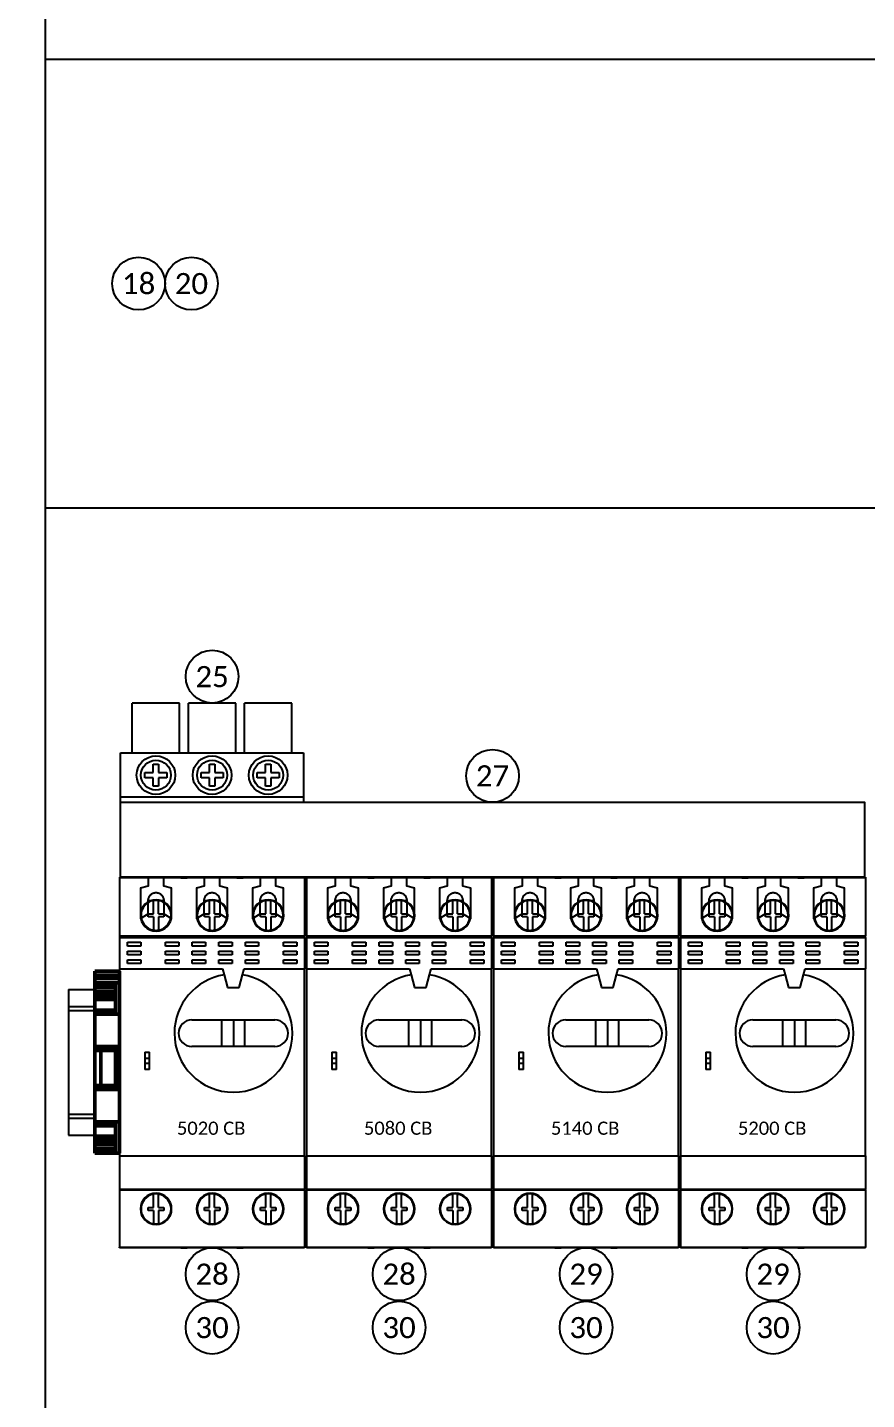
# Model space of a CAD drawing. Header units: inches. Extents: x 0 to 316, y -1 to 150.
# Drawn here: x 260.943 to 262.934, y 32.111 to 35.366 of the extents above; entities that cross this region are included whole.
import ezdxf
from ezdxf.enums import TextEntityAlignment as Align

# ---------------------------------------------------------------- set-up
doc = ezdxf.new("R2010")
doc.units = ezdxf.units.IN
doc.header["$MEASUREMENT"] = 0
doc.linetypes.add('HIDDEN2', pattern=[0.1875, 0.125, -0.0625])
doc.styles.add('Calibri', font='calibri.ttf')

# ---------------------------------------------------------------- blocks, each defined once
blk = doc.blocks.new('GV2L20')
at = {"color": 2}
for p, q in [((-0.876, 3.51), (-0.876, 2.954)), ((-0.876, 3.51), (-0.876, 3.51)), ((-0.876, 3.51), (0.876, 3.51)), ((-0.732, 3.51), (-0.732, 3.51)), ((0.732, 3.51), (0.732, 3.51)), ((0.876, 3.51), (0.876, 3.51)), ((0.876, 3.51), (0.876, 2.954)), ((-0.295, 3.504), (-0.876, 3.504)), ((-0.876, 3.504), (-0.876, 3.504)), ((-0.295, 3.504), (-0.295, 3.504)), ((-0.295, 3.504), (-0.236, 3.504)), ((0.236, 3.504), (-0.236, 3.504)), ((-0.236, 3.504), (-0.236, 3.504)), ((0.077, 3.504), (0.077, 3.504)), ((0.148, 3.504), (0.148, 3.504)), ((0.216, 3.504), (0.216, 3.504)), ((0.236, 3.504), (0.236, 3.504)), ((0.236, 3.504), (0.295, 3.504)), ((0.876, 3.504), (0.295, 3.504)), ((0.295, 3.504), (0.295, 3.504)), ((0.316, 3.504), (0.316, 3.504)), ((0.384, 3.504), (0.384, 3.504)), ((0.455, 3.504), (0.455, 3.504)), ((0.876, 3.504), (0.876, 3.504)), ((-0.876, 3.36), (-0.876, 3.36)), ((-0.555, 3.288), (-0.555, 3.288)), ((-0.555, 3.162), (-0.555, 3.288)), ((-0.508, 3.288), (-0.508, 3.288)), ((-0.508, 3.162), (-0.508, 3.288)), ((-0.024, 3.288), (-0.024, 3.288)), ((-0.024, 3.162), (-0.024, 3.288)), ((0.024, 3.288), (0.024, 3.288)), ((0.024, 3.162), (0.024, 3.288)), ((0.508, 3.288), (0.508, 3.288)), ((0.508, 3.162), (0.508, 3.288)), ((0.555, 3.288), (0.555, 3.288)), ((0.555, 3.162), (0.555, 3.288)), ((0.876, 3.36), (0.876, 3.36)), ((-0.876, 3.23), (-0.876, 3.23)), ((-0.679, 3.148), (-0.679, 3.148)), ((-0.673, 3.148), (-0.673, 3.148)), ((-0.605, 3.133), (-0.605, 3.162)), ((-0.605, 3.162), (-0.555, 3.162)), ((-0.605, 3.162), (-0.605, 3.162)), ((-0.555, 3.133), (-0.605, 3.133)), ((-0.605, 3.133), (-0.605, 3.133)), ((-0.555, 3.162), (-0.555, 3.162)), ((-0.555, 3.133), (-0.555, 3.008)), ((-0.555, 3.133), (-0.555, 3.133)), ((-0.508, 3.162), (-0.508, 3.162)), ((-0.508, 3.162), (-0.458, 3.162)), ((-0.508, 3.133), (-0.508, 3.008)), ((-0.458, 3.133), (-0.508, 3.133)), ((-0.508, 3.133), (-0.508, 3.133)), ((-0.458, 3.162), (-0.458, 3.133)), ((-0.458, 3.162), (-0.458, 3.162)), ((-0.458, 3.133), (-0.458, 3.133)), ((-0.39, 3.148), (-0.39, 3.148)), ((-0.384, 3.148), (-0.384, 3.148)), ((-0.148, 3.148), (-0.148, 3.148)), ((-0.142, 3.148), (-0.142, 3.148)), ((-0.073, 3.133), (-0.073, 3.162)), ((-0.073, 3.162), (-0.024, 3.162)), ((-0.073, 3.162), (-0.073, 3.162)), ((-0.024, 3.133), (-0.073, 3.133)), ((-0.073, 3.133), (-0.073, 3.133)), ((-0.024, 3.162), (-0.024, 3.162)), ((-0.024, 3.133), (-0.024, 3.008)), ((-0.024, 3.133), (-0.024, 3.133)), ((0.024, 3.162), (0.024, 3.162)), ((0.024, 3.162), (0.073, 3.162)), ((0.024, 3.133), (0.024, 3.008)), ((0.073, 3.133), (0.024, 3.133)), ((0.024, 3.133), (0.024, 3.133)), ((0.073, 3.162), (0.073, 3.133)), ((0.073, 3.162), (0.073, 3.162)), ((0.073, 3.133), (0.073, 3.133)), ((0.142, 3.148), (0.142, 3.148)), ((0.148, 3.148), (0.148, 3.148)), ((0.384, 3.148), (0.384, 3.148)), ((0.39, 3.148), (0.39, 3.148)), ((0.458, 3.133), (0.458, 3.162)), ((0.458, 3.162), (0.508, 3.162)), ((0.458, 3.162), (0.458, 3.162)), ((0.508, 3.133), (0.458, 3.133)), ((0.458, 3.133), (0.458, 3.133)), ((0.508, 3.162), (0.508, 3.162)), ((0.508, 3.133), (0.508, 3.008)), ((0.508, 3.133), (0.508, 3.133)), ((0.555, 3.162), (0.555, 3.162)), ((0.555, 3.162), (0.605, 3.162)), ((0.555, 3.133), (0.555, 3.008)), ((0.605, 3.133), (0.555, 3.133)), ((0.555, 3.133), (0.555, 3.133)), ((0.605, 3.162), (0.605, 3.133)), ((0.605, 3.162), (0.605, 3.162)), ((0.605, 3.133), (0.605, 3.133)), ((0.673, 3.148), (0.673, 3.148)), ((0.679, 3.148), (0.679, 3.148)), ((0.876, 3.23), (0.876, 3.23)), ((-0.555, 3.008), (-0.555, 3.008)), ((-0.508, 3.008), (-0.508, 3.008)), ((-0.024, 3.008), (-0.024, 3.008)), ((0.024, 3.008), (0.024, 3.008)), ((0.508, 3.008), (0.508, 3.008)), ((0.555, 3.008), (0.555, 3.008)), ((-0.876, 2.954), (-0.876, 2.94)), ((-0.876, 2.954), (0.876, 2.954)), ((-0.876, 2.94), (-0.876, 2.641)), ((-0.876, 2.94), (0.876, 2.94)), ((-0.801, 2.858), (-0.801, 2.894)), ((-0.801, 2.894), (-0.675, 2.894)), ((-0.675, 2.894), (-0.675, 2.858)), ((-0.441, 2.858), (-0.441, 2.894)), ((-0.441, 2.894), (-0.315, 2.894)), ((-0.315, 2.894), (-0.315, 2.858)), ((-0.189, 2.858), (-0.189, 2.894)), ((-0.189, 2.894), (-0.063, 2.894)), ((-0.063, 2.894), (-0.063, 2.858)), ((0.063, 2.858), (0.063, 2.894)), ((0.063, 2.894), (0.189, 2.894)), ((0.189, 2.894), (0.189, 2.858)), ((0.315, 2.858), (0.315, 2.894)), ((0.315, 2.894), (0.441, 2.894)), ((0.441, 2.894), (0.441, 2.858)), ((0.676, 2.858), (0.676, 2.894)), ((0.676, 2.894), (0.802, 2.894)), ((0.802, 2.894), (0.802, 2.858)), ((0.876, 2.94), (0.876, 2.954)), ((0.876, 2.94), (0.876, 2.641)), ((-0.675, 2.858), (-0.801, 2.858)), ((-0.801, 2.858), (-0.801, 2.858)), ((-0.801, 2.774), (-0.801, 2.81)), ((-0.801, 2.81), (-0.675, 2.81)), ((-0.801, 2.81), (-0.801, 2.81)), ((-0.675, 2.774), (-0.801, 2.774)), ((-0.801, 2.774), (-0.801, 2.774)), ((-0.675, 2.858), (-0.675, 2.858)), ((-0.675, 2.81), (-0.675, 2.774)), ((-0.675, 2.81), (-0.675, 2.81)), ((-0.675, 2.774), (-0.675, 2.774)), ((-0.315, 2.858), (-0.441, 2.858)), ((-0.441, 2.858), (-0.441, 2.858)), ((-0.441, 2.774), (-0.441, 2.81)), ((-0.441, 2.81), (-0.315, 2.81)), ((-0.441, 2.81), (-0.441, 2.81)), ((-0.315, 2.774), (-0.441, 2.774)), ((-0.441, 2.774), (-0.441, 2.774)), ((-0.315, 2.858), (-0.315, 2.858)), ((-0.315, 2.81), (-0.315, 2.774)), ((-0.315, 2.81), (-0.315, 2.81)), ((-0.315, 2.774), (-0.315, 2.774)), ((-0.063, 2.858), (-0.189, 2.858)), ((-0.189, 2.858), (-0.189, 2.858)), ((-0.189, 2.774), (-0.189, 2.81)), ((-0.189, 2.81), (-0.063, 2.81)), ((-0.189, 2.81), (-0.189, 2.81)), ((-0.063, 2.774), (-0.189, 2.774)), ((-0.189, 2.774), (-0.189, 2.774)), ((-0.063, 2.858), (-0.063, 2.858)), ((-0.063, 2.81), (-0.063, 2.774)), ((-0.063, 2.81), (-0.063, 2.81)), ((-0.063, 2.774), (-0.063, 2.774)), ((0.189, 2.858), (0.063, 2.858)), ((0.063, 2.858), (0.063, 2.858)), ((0.063, 2.774), (0.063, 2.81)), ((0.063, 2.81), (0.189, 2.81)), ((0.063, 2.81), (0.063, 2.81)), ((0.189, 2.774), (0.063, 2.774)), ((0.063, 2.774), (0.063, 2.774)), ((0.189, 2.858), (0.189, 2.858)), ((0.189, 2.81), (0.189, 2.774)), ((0.189, 2.81), (0.189, 2.81)), ((0.189, 2.774), (0.189, 2.774)), ((0.441, 2.858), (0.315, 2.858)), ((0.315, 2.858), (0.315, 2.858)), ((0.315, 2.774), (0.315, 2.81)), ((0.315, 2.81), (0.441, 2.81)), ((0.315, 2.81), (0.315, 2.81)), ((0.441, 2.774), (0.315, 2.774)), ((0.315, 2.774), (0.315, 2.774)), ((0.441, 2.858), (0.441, 2.858)), ((0.441, 2.81), (0.441, 2.774)), ((0.441, 2.81), (0.441, 2.81)), ((0.441, 2.774), (0.441, 2.774)), ((0.802, 2.858), (0.676, 2.858)), ((0.676, 2.858), (0.676, 2.858)), ((0.676, 2.774), (0.676, 2.81)), ((0.676, 2.81), (0.802, 2.81)), ((0.676, 2.81), (0.676, 2.81)), ((0.802, 2.774), (0.676, 2.774)), ((0.676, 2.774), (0.676, 2.774)), ((0.802, 2.858), (0.802, 2.858)), ((0.802, 2.81), (0.802, 2.774)), ((0.802, 2.81), (0.802, 2.81)), ((0.802, 2.774), (0.802, 2.774)), ((-0.876, 2.641), (-0.864, 2.641)), ((-0.876, 2.641), (-0.876, 0.872)), ((-0.876, 2.641), (-0.876, 2.641)), ((-0.864, 2.641), (-0.864, 2.641)), ((-0.864, 2.641), (-0.368, 2.641)), ((-0.801, 2.691), (-0.801, 2.727)), ((-0.801, 2.727), (-0.675, 2.727)), ((-0.801, 2.727), (-0.801, 2.727)), ((-0.675, 2.691), (-0.801, 2.691)), ((-0.801, 2.691), (-0.801, 2.691)), ((-0.675, 2.727), (-0.675, 2.691)), ((-0.675, 2.727), (-0.675, 2.727)), ((-0.675, 2.691), (-0.675, 2.691)), ((-0.441, 2.691), (-0.441, 2.727)), ((-0.441, 2.727), (-0.315, 2.727)), ((-0.441, 2.727), (-0.441, 2.727)), ((-0.315, 2.691), (-0.441, 2.691)), ((-0.441, 2.691), (-0.441, 2.691)), ((-0.368, 2.641), (0.099, 2.641)), ((-0.368, 2.641), (-0.368, 2.641)), ((-0.315, 2.727), (-0.315, 2.691)), ((-0.315, 2.727), (-0.315, 2.727)), ((-0.315, 2.691), (-0.315, 2.691)), ((-0.189, 2.691), (-0.189, 2.727)), ((-0.189, 2.727), (-0.063, 2.727)), ((-0.189, 2.727), (-0.189, 2.727)), ((-0.063, 2.691), (-0.189, 2.691)), ((-0.189, 2.691), (-0.189, 2.691)), ((-0.063, 2.727), (-0.063, 2.691)), ((-0.063, 2.727), (-0.063, 2.727)), ((-0.063, 2.691), (-0.063, 2.691)), ((0.063, 2.691), (0.063, 2.727)), ((0.063, 2.727), (0.189, 2.727)), ((0.063, 2.727), (0.063, 2.727)), ((0.189, 2.691), (0.063, 2.691)), ((0.063, 2.691), (0.063, 2.691)), ((0.099, 2.641), (0.115, 2.584)), ((0.099, 2.641), (0.099, 2.641)), ((0.189, 2.727), (0.189, 2.691)), ((0.189, 2.727), (0.189, 2.727)), ((0.189, 2.691), (0.189, 2.691)), ((0.289, 2.584), (0.304, 2.641)), ((0.304, 2.641), (0.876, 2.641)), ((0.304, 2.641), (0.304, 2.641)), ((0.315, 2.691), (0.315, 2.727)), ((0.315, 2.727), (0.441, 2.727)), ((0.315, 2.727), (0.315, 2.727)), ((0.441, 2.691), (0.315, 2.691)), ((0.315, 2.691), (0.315, 2.691)), ((0.441, 2.727), (0.441, 2.691)), ((0.441, 2.727), (0.441, 2.727)), ((0.441, 2.691), (0.441, 2.691)), ((0.676, 2.691), (0.676, 2.727)), ((0.676, 2.727), (0.802, 2.727)), ((0.676, 2.727), (0.676, 2.727)), ((0.802, 2.691), (0.676, 2.691)), ((0.676, 2.691), (0.676, 2.691)), ((0.802, 2.727), (0.802, 2.691)), ((0.802, 2.727), (0.802, 2.727)), ((0.802, 2.691), (0.802, 2.691)), ((0.876, 0.872), (0.876, 2.641)), ((0.876, 2.641), (0.876, 2.641)), ((-0.876, 2.528), (-0.876, 2.528)), ((0.115, 2.584), (0.115, 2.584)), ((0.115, 2.584), (0.146, 2.465)), ((0.257, 2.465), (0.289, 2.584)), ((0.289, 2.584), (0.289, 2.584)), ((0.876, 2.528), (0.876, 2.528)), ((-0.876, 2.409), (-0.876, 2.409)), ((-0.876, 2.374), (-0.876, 2.374)), ((0.146, 2.465), (0.146, 2.465)), ((0.146, 2.465), (0.146, 2.465)), ((0.146, 2.465), (0.257, 2.465)), ((0.257, 2.465), (0.257, 2.465)), ((0.257, 2.465), (0.257, 2.465)), ((0.876, 2.409), (0.876, 2.409)), ((0.876, 2.374), (0.876, 2.374)), ((-0.192, 2.158), (-0.192, 2.158)), ((-0.192, 2.158), (0.595, 2.158)), ((0.093, 1.906), (0.093, 2.158)), ((0.202, 2.158), (0.202, 1.906)), ((0.202, 2.158), (0.202, 1.906)), ((0.31, 1.906), (0.31, 2.158)), ((0.595, 2.158), (0.595, 2.158)), ((-0.876, 1.898), (-0.876, 1.898)), ((-0.638, 1.852), (-0.594, 1.852)), ((-0.638, 1.852), (-0.638, 1.77)), ((-0.594, 1.77), (-0.594, 1.852)), ((-0.192, 1.906), (-0.192, 1.906)), ((0.595, 1.906), (-0.192, 1.906)), ((0.595, 1.906), (0.595, 1.906)), ((0.876, 1.898), (0.876, 1.898)), ((-0.594, 1.794), (-0.638, 1.794)), ((-0.638, 1.77), (-0.638, 1.689)), ((-0.638, 1.747), (-0.594, 1.747)), ((-0.594, 1.689), (-0.594, 1.77)), ((-0.594, 1.689), (-0.638, 1.689)), ((0.876, 1.606), (0.876, 1.606)), ((-0.876, 1.102), (-0.876, 1.102)), ((-0.876, 1.063), (-0.876, 1.063)), ((0.876, 1.102), (0.876, 1.102)), ((0.876, 1.063), (0.876, 1.063)), ((-0.876, 0.872), (0.876, 0.872)), ((-0.876, 0.872), (-0.876, 0.555)), ((-0.876, 0.872), (-0.876, 0.872)), ((0.876, 0.872), (0.876, 0.872)), ((0.876, 0.872), (0.876, 0.555)), ((-0.876, 0.555), (-0.876, 0.548)), ((-0.876, 0.555), (0.876, 0.555)), ((-0.876, 0.548), (-0.876, 0.006)), ((-0.876, 0.548), (0.876, 0.548)), ((0.876, 0.548), (0.876, 0.555)), ((0.876, 0.548), (0.876, 0.006)), ((-0.555, 0.508), (-0.555, 0.508)), ((-0.555, 0.383), (-0.555, 0.508)), ((-0.508, 0.508), (-0.508, 0.508)), ((-0.508, 0.383), (-0.508, 0.508)), ((-0.024, 0.508), (-0.024, 0.508)), ((-0.024, 0.383), (-0.024, 0.508)), ((0.024, 0.508), (0.024, 0.508)), ((0.024, 0.383), (0.024, 0.508)), ((0.508, 0.508), (0.508, 0.508)), ((0.508, 0.383), (0.508, 0.508)), ((0.555, 0.508), (0.555, 0.508)), ((0.555, 0.383), (0.555, 0.508)), ((-0.679, 0.368), (-0.679, 0.368)), ((-0.679, 0.368), (-0.679, 0.368)), ((-0.673, 0.368), (-0.673, 0.368)), ((-0.605, 0.354), (-0.605, 0.383)), ((-0.605, 0.383), (-0.555, 0.383)), ((-0.605, 0.383), (-0.605, 0.383)), ((-0.555, 0.354), (-0.605, 0.354)), ((-0.605, 0.354), (-0.605, 0.354)), ((-0.555, 0.383), (-0.555, 0.383)), ((-0.555, 0.354), (-0.555, 0.229)), ((-0.555, 0.354), (-0.555, 0.354)), ((-0.508, 0.383), (-0.508, 0.383)), ((-0.508, 0.383), (-0.458, 0.383)), ((-0.508, 0.354), (-0.508, 0.229)), ((-0.458, 0.354), (-0.508, 0.354)), ((-0.508, 0.354), (-0.508, 0.354)), ((-0.458, 0.383), (-0.458, 0.354)), ((-0.458, 0.383), (-0.458, 0.383)), ((-0.458, 0.354), (-0.458, 0.354)), ((-0.39, 0.368), (-0.39, 0.368)), ((-0.384, 0.368), (-0.384, 0.368)), ((-0.384, 0.368), (-0.384, 0.368)), ((-0.148, 0.368), (-0.148, 0.368)), ((-0.148, 0.368), (-0.148, 0.368)), ((-0.142, 0.368), (-0.142, 0.368)), ((-0.073, 0.354), (-0.073, 0.383)), ((-0.073, 0.383), (-0.024, 0.383)), ((-0.073, 0.383), (-0.073, 0.383)), ((-0.024, 0.354), (-0.073, 0.354)), ((-0.073, 0.354), (-0.073, 0.354)), ((-0.024, 0.383), (-0.024, 0.383)), ((-0.024, 0.354), (-0.024, 0.229)), ((-0.024, 0.354), (-0.024, 0.354)), ((0.024, 0.383), (0.024, 0.383)), ((0.024, 0.383), (0.073, 0.383)), ((0.024, 0.354), (0.024, 0.229)), ((0.073, 0.354), (0.024, 0.354)), ((0.024, 0.354), (0.024, 0.354)), ((0.073, 0.383), (0.073, 0.354)), ((0.073, 0.383), (0.073, 0.383)), ((0.073, 0.354), (0.073, 0.354)), ((0.142, 0.368), (0.142, 0.368)), ((0.148, 0.368), (0.148, 0.368)), ((0.148, 0.368), (0.148, 0.368)), ((0.384, 0.368), (0.384, 0.368)), ((0.384, 0.368), (0.384, 0.368)), ((0.39, 0.368), (0.39, 0.368)), ((0.458, 0.354), (0.458, 0.383)), ((0.458, 0.383), (0.508, 0.383)), ((0.458, 0.383), (0.458, 0.383)), ((0.508, 0.354), (0.458, 0.354)), ((0.458, 0.354), (0.458, 0.354)), ((0.508, 0.383), (0.508, 0.383)), ((0.508, 0.354), (0.508, 0.229)), ((0.508, 0.354), (0.508, 0.354)), ((0.555, 0.383), (0.555, 0.383)), ((0.555, 0.383), (0.605, 0.383)), ((0.555, 0.354), (0.555, 0.229)), ((0.605, 0.354), (0.555, 0.354)), ((0.555, 0.354), (0.555, 0.354)), ((0.605, 0.383), (0.605, 0.354)), ((0.605, 0.383), (0.605, 0.383)), ((0.605, 0.354), (0.605, 0.354)), ((0.673, 0.368), (0.673, 0.368)), ((0.679, 0.368), (0.679, 0.368)), ((0.679, 0.368), (0.679, 0.368)), ((-0.555, 0.229), (-0.555, 0.229)), ((-0.508, 0.229), (-0.508, 0.229)), ((-0.024, 0.229), (-0.024, 0.229)), ((0.024, 0.229), (0.024, 0.229)), ((0.508, 0.229), (0.508, 0.229)), ((0.555, 0.229), (0.555, 0.229)), ((-0.876, 0.006), (-0.876, 0.006)), ((-0.876, 0.006), (0.876, 0.006)), ((-0.876, 0), (-0.876, 0.006)), ((-0.295, 0), (-0.876, 0)), ((-0.876, 0), (-0.876, 0)), ((-0.732, 0.006), (-0.732, 0.006)), ((-0.695, 0.006), (-0.695, 0.006)), ((-0.455, 0), (-0.455, 0)), ((-0.384, 0), (-0.384, 0)), ((-0.368, 0.006), (-0.368, 0.006)), ((-0.316, 0), (-0.316, 0)), ((-0.295, 0.006), (-0.295, 0.006)), ((-0.295, 0), (-0.236, 0)), ((-0.236, 0.006), (-0.236, 0.006)), ((0.236, 0), (-0.236, 0)), ((-0.216, 0), (-0.216, 0)), ((-0.163, 0.006), (-0.163, 0.006)), ((-0.148, 0), (-0.148, 0)), ((-0.077, 0), (-0.077, 0)), ((0.163, 0.006), (0.163, 0.006)), ((0.236, 0), (0.295, 0)), ((0.876, 0), (0.295, 0)), ((0.368, 0.006), (0.368, 0.006)), ((0.695, 0.006), (0.695, 0.006)), ((0.732, 0.006), (0.732, 0.006)), ((0.876, 0.006), (0.876, 0.006)), ((0.876, 0), (0.876, 0.006)), ((0.876, 0), (0.876, 0))]:
    blk.add_line(p, q, dxfattribs=at)
for centre, radius, start, end in [((-0.531, 3.148), 0.148, 0, 180), ((-0.531, 3.148), 0.142, 99.594, 180), ((-0.531, 3.148), 0.142, 80.4059, 99.594), ((-0.531, 3.148), 0.142, 0, 80.4059), ((0, 3.148), 0.148, 0, 180), ((0, 3.148), 0.142, 99.594, 180), ((0, 3.148), 0.142, 80.4059, 99.594), ((0, 3.148), 0.142, 0, 80.4059), ((0.531, 3.148), 0.148, 0, 180), ((0.531, 3.148), 0.142, 99.594, 180), ((0.531, 3.148), 0.142, 80.4059, 99.594), ((0.531, 3.148), 0.142, 0, 80.4059), ((-0.531, 3.148), 0.148, 180, 0), ((-0.531, 3.148), 0.142, 180, 260.406), ((-0.531, 3.148), 0.142, 279.5941, 0), ((0, 3.148), 0.148, 180, 0), ((0, 3.148), 0.142, 180, 260.406), ((0, 3.148), 0.142, 279.5941, 0), ((0.531, 3.148), 0.148, 180, 0), ((0.531, 3.148), 0.142, 180, 260.406), ((0.531, 3.148), 0.142, 279.5941, 0), ((-0.531, 3.148), 0.142, 260.406, 279.5941), ((0, 3.148), 0.142, 260.406, 279.5941), ((0.531, 3.148), 0.142, 260.406, 279.5941), ((0.202, 2.032), 0.559, 98.9578, 180), ((0.202, 2.032), 0.559, 0, 81.0422), ((-0.192, 2.032), 0.126, 90, 180), ((0.595, 2.032), 0.126, 0, 90), ((0.202, 2.032), 0.559, 180, 0), ((-0.192, 2.032), 0.126, 180, 270), ((0.595, 2.032), 0.126, 270, 0), ((-0.531, 0.368), 0.148, 0, 180), ((-0.531, 0.368), 0.142, 99.594, 180), ((-0.531, 0.368), 0.142, 80.4059, 99.594), ((-0.531, 0.368), 0.142, 0, 80.4059), ((0, 0.368), 0.148, 0, 180), ((0, 0.368), 0.142, 99.594, 180), ((0, 0.368), 0.142, 80.4059, 99.594), ((0, 0.368), 0.142, 0, 80.4059), ((0.531, 0.368), 0.148, 0, 180), ((0.531, 0.368), 0.142, 99.594, 180), ((0.531, 0.368), 0.142, 80.4059, 99.594), ((0.531, 0.368), 0.142, 0, 80.4059), ((-0.531, 0.368), 0.148, 180, 0), ((-0.531, 0.368), 0.142, 180, 260.406), ((-0.531, 0.368), 0.142, 279.5941, 0), ((0, 0.368), 0.148, 180, 0), ((0, 0.368), 0.142, 180, 260.406), ((0, 0.368), 0.142, 279.5941, 0), ((0.531, 0.368), 0.148, 180, 0), ((0.531, 0.368), 0.142, 180, 260.406), ((0.531, 0.368), 0.142, 279.5941, 0), ((-0.531, 0.368), 0.142, 260.406, 279.5941), ((0, 0.368), 0.142, 260.406, 279.5941), ((0.531, 0.368), 0.142, 260.406, 279.5941)]:
    blk.add_arc(centre, radius, start, end, dxfattribs=at)
at = {"color": 3, "style": 'Calibri'}
blk.add_attdef('DEVICE', text='', height=0.125, dxfattribs=at).set_placement((-0.009, 1.07), align=Align.CENTER)
blk = doc.blocks.new('A$C29732917')
at = {"lineweight": 50}
for p, q in [((-25.42, 3.57), (-25.42, -2.43)), ((18.38, 3.57), (-25.42, 3.57)), ((-24.44, 3.57), (-24.44, -2.43)), ((-23.82, 3.57), (-23.82, -2.43)), ((-23.62, 3.57), (-23.62, -2.43)), ((-22.62, 3.57), (-22.62, -2.43)), ((-15.07, 3.57), (-15.07, -2.43)), ((10.83, 3.57), (10.83, -2.43)), ((18.38, 3.57), (18.38, -2.43)), ((-22.19, 2.57), (-15.5, 2.57)), ((-22.19, -2.43), (-22.19, 2.57)), ((-21.49, 2.57), (-21.49, -2.43)), ((-21.45, 2.57), (-21.45, -2.43)), ((-20.49, 2.57), (-20.49, -2.43)), ((-20.06, 2.57), (-20.06, -2.43)), ((-19.28, -2.43), (-19.28, 2.57)), ((-18.57, 2.57), (-18.57, -2.43)), ((-16.03, 2.57), (-16.03, -2.43)), ((-15.84, 2.57), (-15.84, -2.43)), ((-15.6, 2.57), (-15.6, -2.43)), ((-15.5, -2.43), (-15.5, 2.57)), ((-7.32, 3.07), (3.08, 3.07)), ((-7.32, -2.43), (-7.32, 3.07)), ((-6.92, -2.43), (-6.92, 3.07)), ((-6.56, 3.07), (-6.56, -2.43)), ((-6.32, 3.07), (-6.32, -2.43)), ((-6.12, 2.57), (1.88, 2.57)), ((2.08, 3.07), (2.08, -2.43)), ((2.32, 3.07), (2.32, -2.43)), ((2.68, 3.07), (2.68, -2.43)), ((3.08, -2.43), (3.08, 3.07)), ((11.26, 2.57), (17.95, 2.57)), ((11.26, -2.43), (11.26, 2.57)), ((11.35, -2.43), (11.35, 2.57)), ((11.6, 2.57), (11.6, -2.43)), ((11.79, -2.43), (11.79, 2.57)), ((14.33, 2.57), (14.33, -2.43)), ((15.04, 2.57), (15.04, -2.43)), ((15.81, 2.57), (15.81, -2.43)), ((16.25, 2.57), (16.25, -2.43)), ((17.2, 2.57), (17.2, -2.43)), ((17.25, 2.57), (17.25, -2.43)), ((17.95, -2.43), (17.95, 2.57)), ((18.38, -2.43), (-25.42, -2.43)), ((1.88, -0.93), (-6.12, -0.93))]:
    blk.add_line(p, q, dxfattribs=at)
at = {"lineweight": 25}
blk.add_line((-15.6, -2.43), (-16.03, -2.43), dxfattribs=at)
at = {"lineweight": 50}
for centre, start, end in [((-6.12, 2.37), 90, 180), ((1.88, 2.37), 0, 90), ((-6.12, -0.73), 180, 270), ((1.88, -0.73), 270, 0)]:
    blk.add_arc(centre, 0.2, start, end, dxfattribs=at)
blk = doc.blocks.new('GV2G445')
at = {"color": 2}
for p, q in [((-2.965, 1.649), (-3.413, 1.649)), ((-3.413, 1.177), (-3.413, 1.649)), ((-2.965, 1.177), (-2.965, 1.649)), ((-2.433, 1.649), (-2.882, 1.649)), ((-2.882, 1.177), (-2.882, 1.649)), ((-2.433, 1.177), (-2.433, 1.649)), ((-1.902, 1.649), (-2.35, 1.649)), ((-2.35, 1.177), (-2.35, 1.649)), ((-1.902, 1.177), (-1.902, 1.649)), ((-3.524, 1.177), (-1.791, 1.177)), ((-3.524, 0.756), (-3.524, 1.177)), ((-1.791, 1.177), (-1.791, 0.756)), ((-3.215, 0.992), (-3.215, 1.071)), ((-3.215, 1.071), (-3.164, 1.071)), ((-3.164, 1.071), (-3.164, 0.992)), ((-2.683, 0.992), (-2.683, 1.071)), ((-2.683, 1.071), (-2.632, 1.071)), ((-2.632, 1.071), (-2.632, 0.992)), ((-2.152, 0.992), (-2.152, 1.071)), ((-2.152, 1.071), (-2.101, 1.071)), ((-2.101, 1.071), (-2.101, 0.992)), ((-3.293, 0.941), (-3.293, 0.992)), ((-3.293, 0.992), (-3.215, 0.992)), ((-3.215, 0.941), (-3.293, 0.941)), ((-3.215, 0.862), (-3.215, 0.941)), ((-3.164, 0.992), (-3.085, 0.992)), ((-3.085, 0.941), (-3.164, 0.941)), ((-3.164, 0.941), (-3.164, 0.862)), ((-3.085, 0.992), (-3.085, 0.941)), ((-2.762, 0.941), (-2.762, 0.992)), ((-2.762, 0.992), (-2.683, 0.992)), ((-2.683, 0.941), (-2.762, 0.941)), ((-2.683, 0.862), (-2.683, 0.941)), ((-2.632, 0.992), (-2.553, 0.992)), ((-2.553, 0.941), (-2.632, 0.941)), ((-2.632, 0.941), (-2.632, 0.862)), ((-2.553, 0.992), (-2.553, 0.941)), ((-2.231, 0.941), (-2.231, 0.992)), ((-2.231, 0.992), (-2.152, 0.992)), ((-2.152, 0.941), (-2.231, 0.941)), ((-2.152, 0.862), (-2.152, 0.941)), ((-2.101, 0.992), (-2.022, 0.992)), ((-2.022, 0.941), (-2.101, 0.941)), ((-2.101, 0.941), (-2.101, 0.862)), ((-2.022, 0.992), (-2.022, 0.941)), ((-3.164, 0.862), (-3.215, 0.862)), ((-2.632, 0.862), (-2.683, 0.862)), ((-2.101, 0.862), (-2.152, 0.862)), ((-3.524, 0.709), (-3.524, 0.756)), ((-1.791, 0.756), (-3.524, 0.756)), ((-1.791, 0.756), (-1.791, 0.709)), ((-1.791, 0), (-1.791, 0))]:
    blk.add_line(p, q, dxfattribs=at)
for points in [[(-3.524, 0.709), (3.524, 0.709), (3.524, 0), (-3.524, 0), (-3.524, 0.709)], [(-3.262, -0.004), (-3.262, -0.084), (-3.336, -0.104), (-3.336, -0.393), (-3.262, -0.348), (-3.262, -0.227), (-3.262, -0.218), (-3.261, -0.21), (-3.259, -0.203), (-3.256, -0.195), (-3.253, -0.188), (-3.25, -0.181), (-3.245, -0.175), (-3.241, -0.169), (-3.235, -0.164), (-3.23, -0.159), (-3.224, -0.155), (-3.217, -0.152), (-3.21, -0.149), (-3.203, -0.147), (-3.196, -0.146), (-3.189, -0.146), (-3.181, -0.146), (-3.174, -0.147), (-3.167, -0.149), (-3.16, -0.152), (-3.153, -0.155), (-3.147, -0.159), (-3.142, -0.164), (-3.136, -0.169), (-3.132, -0.175), (-3.127, -0.181), (-3.124, -0.188), (-3.121, -0.195), (-3.118, -0.203), (-3.116, -0.21), (-3.115, -0.218), (-3.115, -0.227), (-3.115, -0.348), (-3.041, -0.393), (-3.041, -0.104), (-3.115, -0.084), (-3.115, -0.004)], [(-2.732, -0.004), (-2.732, -0.084), (-2.806, -0.104), (-2.806, -0.393), (-2.732, -0.348), (-2.732, -0.227), (-2.731, -0.218), (-2.73, -0.21), (-2.728, -0.203), (-2.726, -0.195), (-2.723, -0.188), (-2.719, -0.181), (-2.715, -0.175), (-2.71, -0.169), (-2.705, -0.164), (-2.699, -0.159), (-2.693, -0.155), (-2.687, -0.152), (-2.68, -0.149), (-2.673, -0.147), (-2.666, -0.146), (-2.658, -0.146), (-2.65, -0.146), (-2.643, -0.147), (-2.636, -0.149), (-2.629, -0.152), (-2.623, -0.155), (-2.617, -0.159), (-2.611, -0.164), (-2.606, -0.169), (-2.601, -0.175), (-2.597, -0.181), (-2.593, -0.188), (-2.59, -0.195), (-2.588, -0.203), (-2.586, -0.21), (-2.585, -0.218), (-2.584, -0.227), (-2.584, -0.348), (-2.51, -0.393), (-2.51, -0.104), (-2.584, -0.084), (-2.584, -0.004)], [(-2.2, -0.004), (-2.2, -0.084), (-2.274, -0.104), (-2.274, -0.393), (-2.2, -0.348), (-2.2, -0.227), (-2.2, -0.218), (-2.199, -0.21), (-2.197, -0.203), (-2.194, -0.195), (-2.191, -0.188), (-2.188, -0.181), (-2.183, -0.175), (-2.179, -0.169), (-2.173, -0.164), (-2.168, -0.159), (-2.162, -0.155), (-2.155, -0.152), (-2.148, -0.149), (-2.141, -0.147), (-2.134, -0.146), (-2.127, -0.146), (-2.119, -0.146), (-2.112, -0.147), (-2.105, -0.149), (-2.098, -0.152), (-2.091, -0.155), (-2.085, -0.159), (-2.08, -0.164), (-2.074, -0.169), (-2.07, -0.175), (-2.065, -0.181), (-2.062, -0.188), (-2.059, -0.195), (-2.056, -0.203), (-2.054, -0.21), (-2.053, -0.218), (-2.053, -0.227), (-2.053, -0.348), (-1.979, -0.393), (-1.979, -0.104), (-2.053, -0.084), (-2.053, -0.004)], [(-1.491, -0.004), (-1.491, -0.084), (-1.565, -0.104), (-1.565, -0.393), (-1.491, -0.348), (-1.491, -0.227), (-1.49, -0.218), (-1.489, -0.21), (-1.487, -0.203), (-1.485, -0.195), (-1.482, -0.188), (-1.478, -0.181), (-1.474, -0.175), (-1.469, -0.169), (-1.464, -0.164), (-1.458, -0.159), (-1.452, -0.155), (-1.446, -0.152), (-1.439, -0.149), (-1.432, -0.147), (-1.424, -0.146), (-1.417, -0.146), (-1.409, -0.146), (-1.402, -0.147), (-1.395, -0.149), (-1.388, -0.152), (-1.382, -0.155), (-1.376, -0.159), (-1.37, -0.164), (-1.365, -0.169), (-1.36, -0.175), (-1.356, -0.181), (-1.352, -0.188), (-1.349, -0.195), (-1.346, -0.203), (-1.345, -0.21), (-1.344, -0.218), (-1.343, -0.227), (-1.343, -0.348), (-1.269, -0.393), (-1.269, -0.104), (-1.343, -0.084), (-1.343, -0.004)], [(-0.96, -0.004), (-0.96, -0.084), (-1.034, -0.104), (-1.034, -0.393), (-0.96, -0.348), (-0.96, -0.227), (-0.96, -0.218), (-0.959, -0.21), (-0.957, -0.203), (-0.954, -0.195), (-0.951, -0.188), (-0.947, -0.181), (-0.943, -0.175), (-0.938, -0.169), (-0.933, -0.164), (-0.928, -0.159), (-0.921, -0.155), (-0.915, -0.152), (-0.908, -0.149), (-0.901, -0.147), (-0.894, -0.146), (-0.886, -0.146), (-0.879, -0.146), (-0.871, -0.147), (-0.864, -0.149), (-0.858, -0.152), (-0.851, -0.155), (-0.845, -0.159), (-0.839, -0.164), (-0.834, -0.169), (-0.829, -0.175), (-0.825, -0.181), (-0.822, -0.188), (-0.818, -0.195), (-0.816, -0.203), (-0.814, -0.21), (-0.813, -0.218), (-0.813, -0.227), (-0.813, -0.348), (-0.739, -0.393), (-0.739, -0.104), (-0.812, -0.084), (-0.812, -0.004)], [(-0.429, -0.004), (-0.429, -0.084), (-0.503, -0.104), (-0.503, -0.393), (-0.429, -0.348), (-0.429, -0.227), (-0.428, -0.218), (-0.427, -0.21), (-0.425, -0.203), (-0.423, -0.195), (-0.42, -0.188), (-0.416, -0.181), (-0.412, -0.175), (-0.407, -0.169), (-0.402, -0.164), (-0.396, -0.159), (-0.39, -0.155), (-0.384, -0.152), (-0.377, -0.149), (-0.37, -0.147), (-0.362, -0.146), (-0.355, -0.146), (-0.347, -0.146), (-0.34, -0.147), (-0.333, -0.149), (-0.326, -0.152), (-0.32, -0.155), (-0.314, -0.159), (-0.308, -0.164), (-0.303, -0.169), (-0.298, -0.175), (-0.294, -0.181), (-0.29, -0.188), (-0.287, -0.195), (-0.284, -0.203), (-0.283, -0.21), (-0.282, -0.218), (-0.281, -0.227), (-0.281, -0.348), (-0.207, -0.393), (-0.207, -0.104), (-0.281, -0.084), (-0.281, -0.004)], [(0.281, -0.004), (0.281, -0.084), (0.207, -0.104), (0.207, -0.393), (0.281, -0.348), (0.281, -0.227), (0.281, -0.218), (0.283, -0.21), (0.284, -0.203), (0.287, -0.195), (0.29, -0.188), (0.294, -0.181), (0.298, -0.175), (0.303, -0.169), (0.308, -0.164), (0.314, -0.159), (0.32, -0.155), (0.326, -0.152), (0.333, -0.149), (0.34, -0.147), (0.347, -0.146), (0.355, -0.146), (0.362, -0.146), (0.37, -0.147), (0.377, -0.149), (0.383, -0.152), (0.39, -0.155), (0.396, -0.159), (0.402, -0.164), (0.407, -0.169), (0.412, -0.175), (0.416, -0.181), (0.42, -0.188), (0.423, -0.195), (0.425, -0.203), (0.427, -0.21), (0.428, -0.218), (0.429, -0.227), (0.429, -0.348), (0.502, -0.393), (0.502, -0.104), (0.429, -0.084), (0.429, -0.004)], [(0.811, -0.004), (0.811, -0.084), (0.738, -0.104), (0.738, -0.393), (0.811, -0.348), (0.812, -0.227), (0.812, -0.218), (0.813, -0.21), (0.815, -0.203), (0.817, -0.195), (0.82, -0.188), (0.824, -0.181), (0.828, -0.175), (0.833, -0.169), (0.838, -0.164), (0.844, -0.159), (0.85, -0.155), (0.857, -0.152), (0.863, -0.149), (0.87, -0.147), (0.878, -0.146), (0.885, -0.146), (0.893, -0.146), (0.9, -0.147), (0.907, -0.149), (0.914, -0.152), (0.92, -0.155), (0.927, -0.159), (0.932, -0.164), (0.937, -0.169), (0.942, -0.175), (0.946, -0.181), (0.95, -0.188), (0.953, -0.195), (0.956, -0.203), (0.958, -0.21), (0.959, -0.218), (0.959, -0.227), (0.959, -0.348), (1.033, -0.393), (1.033, -0.104), (0.959, -0.084), (0.959, -0.004)], [(1.343, -0.004), (1.343, -0.084), (1.269, -0.104), (1.269, -0.393), (1.343, -0.348), (1.343, -0.227), (1.343, -0.218), (1.345, -0.21), (1.346, -0.203), (1.349, -0.195), (1.352, -0.188), (1.356, -0.181), (1.36, -0.175), (1.365, -0.169), (1.37, -0.164), (1.376, -0.159), (1.382, -0.155), (1.388, -0.152), (1.395, -0.149), (1.402, -0.147), (1.409, -0.146), (1.417, -0.146), (1.424, -0.146), (1.432, -0.147), (1.439, -0.149), (1.445, -0.152), (1.452, -0.155), (1.458, -0.159), (1.464, -0.164), (1.469, -0.169), (1.474, -0.175), (1.478, -0.181), (1.482, -0.188), (1.485, -0.195), (1.487, -0.203), (1.489, -0.21), (1.49, -0.218), (1.491, -0.227), (1.491, -0.348), (1.564, -0.393), (1.564, -0.104), (1.491, -0.084), (1.491, -0.004)], [(2.053, -0.004), (2.053, -0.084), (1.979, -0.104), (1.979, -0.393), (2.053, -0.348), (2.053, -0.227), (2.053, -0.218), (2.054, -0.21), (2.056, -0.203), (2.058, -0.195), (2.062, -0.188), (2.065, -0.181), (2.07, -0.175), (2.074, -0.169), (2.08, -0.164), (2.085, -0.159), (2.091, -0.155), (2.098, -0.152), (2.105, -0.149), (2.112, -0.147), (2.119, -0.146), (2.126, -0.146), (2.134, -0.146), (2.141, -0.147), (2.148, -0.149), (2.155, -0.152), (2.162, -0.155), (2.168, -0.159), (2.173, -0.164), (2.179, -0.169), (2.183, -0.175), (2.188, -0.181), (2.191, -0.188), (2.194, -0.195), (2.197, -0.203), (2.199, -0.21), (2.2, -0.218), (2.2, -0.227), (2.2, -0.348), (2.274, -0.393), (2.274, -0.104), (2.2, -0.084), (2.2, -0.004)], [(2.583, -0.004), (2.583, -0.084), (2.509, -0.104), (2.509, -0.393), (2.583, -0.348), (2.583, -0.227), (2.584, -0.218), (2.585, -0.21), (2.587, -0.203), (2.589, -0.195), (2.592, -0.188), (2.596, -0.181), (2.6, -0.175), (2.605, -0.169), (2.61, -0.164), (2.616, -0.159), (2.622, -0.155), (2.628, -0.152), (2.635, -0.149), (2.642, -0.147), (2.649, -0.146), (2.657, -0.146), (2.664, -0.146), (2.672, -0.147), (2.679, -0.149), (2.686, -0.152), (2.692, -0.155), (2.698, -0.159), (2.704, -0.164), (2.709, -0.169), (2.714, -0.175), (2.718, -0.181), (2.722, -0.188), (2.725, -0.195), (2.727, -0.203), (2.729, -0.21), (2.73, -0.218), (2.731, -0.227), (2.731, -0.348), (2.805, -0.393), (2.805, -0.104), (2.731, -0.084), (2.731, -0.004)], [(3.115, -0.004), (3.115, -0.084), (3.041, -0.104), (3.041, -0.393), (3.115, -0.348), (3.115, -0.227), (3.115, -0.218), (3.116, -0.21), (3.118, -0.203), (3.12, -0.195), (3.124, -0.188), (3.127, -0.181), (3.132, -0.175), (3.136, -0.169), (3.142, -0.164), (3.147, -0.159), (3.153, -0.155), (3.16, -0.152), (3.167, -0.149), (3.174, -0.147), (3.181, -0.146), (3.188, -0.146), (3.196, -0.146), (3.203, -0.147), (3.21, -0.149), (3.217, -0.152), (3.224, -0.155), (3.23, -0.159), (3.235, -0.164), (3.241, -0.169), (3.245, -0.175), (3.25, -0.181), (3.253, -0.188), (3.256, -0.195), (3.259, -0.203), (3.261, -0.21), (3.262, -0.218), (3.262, -0.227), (3.262, -0.348), (3.336, -0.393), (3.336, -0.104), (3.262, -0.084), (3.262, -0.004)]]:
    blk.add_lwpolyline(points, dxfattribs=at)
for centre, radius in [((-3.189, 0.966), 0.183), ((-3.189, 0.966), 0.142), ((-2.657, 0.966), 0.183), ((-2.657, 0.966), 0.142), ((-2.126, 0.966), 0.183), ((-2.126, 0.966), 0.142)]:
    blk.add_circle(centre, radius, dxfattribs=at)
blk = doc.blocks.new('Reference Number')
at = {"color": 6, "linetype": 'Continuous'}
blk.add_circle((0, 0), 0.125, dxfattribs=at)
at = {"color": 6, "linetype": 'Continuous', "style": 'Calibri'}
blk.add_attdef('REFERENCE_#', text='', height=0.1, dxfattribs=at).set_placement((0, 0), align=Align.MIDDLE_CENTER)

msp = doc.modelspace()

# ---------------------------------------------------------------- linework, layer by layer
at = {"linetype": 'Continuous'}
for p, q in [((260.98483, 35.29046), (264.75394, 35.29046)), ((260.98483, 34.22606), (264.75394, 34.22606))]:
    msp.add_line(p, q, dxfattribs=at)
at = {"color": 2}
for p, q in [((261.0401, 33.08404), (261.0401, 32.73843)), ((261.0401, 33.08404), (261.10271, 33.08404, 0.00034)), ((261.0401, 33.03395), (261.10271, 33.03395, 0.00034)), ((261.0401, 32.78852, -0.03729), (261.10271, 32.78852, -0.03753)), ((261.0401, 32.73843), (261.10271, 32.73843, 0.00034))]:
    msp.add_line(p, q, dxfattribs=at)
at = {"color": 2, "extrusion": (-1.00046e-30, -4.08478e-15, -1)}
msp.add_line((261.0401, 33.04397, -0.04303), (261.10271, 33.04397, -0.04336), dxfattribs=at)
at = {"color": 2, "extrusion": (0, 0, -1)}
msp.add_line((261.0401, 32.7785, -0.00574), (261.10271, 32.7785, -0.00549), dxfattribs=at)
at = {"linetype": 'Continuous'}
msp.add_lwpolyline([(259.92761, 39.87675), (260.98483, 39.87675), (260.98483, 26.27441), (259.92761, 26.27441)], close=True, dxfattribs=at)

# ---------------------------------------------------------------- block references
at = {"color": 7, "linetype": 'HIDDEN2', "ltscale": 2, "xscale": 0.5008915870249045, "yscale": 0.5008915870249045, "zscale": 0.5008915870249045}
for p, values in [((261.20687, 34.75826), {'REFERENCE_#': '18'}), ((261.3321, 34.75826), {'REFERENCE_#': '20'}), ((261.3812, 33.82606), {'REFERENCE_#': '25'}), ((262.04664, 33.5906), {'REFERENCE_#': '27'}), ((261.3812, 32.40872), {'REFERENCE_#': '28'}), ((261.82491, 32.40872), {'REFERENCE_#': '28'}), ((262.26861, 32.40872), {'REFERENCE_#': '29'}), ((262.71231, 32.40872), {'REFERENCE_#': '29'}), ((261.3812, 32.28197), {'REFERENCE_#': '30'}), ((261.82491, 32.28197), {'REFERENCE_#': '30'}), ((262.26861, 32.28197), {'REFERENCE_#': '30'}), ((262.71231, 32.28197), {'REFERENCE_#': '30'})]:
    msp.add_blockref('Reference Number', p, dxfattribs=at).add_auto_attribs(values)
at = {"linetype": 'Continuous', "xscale": 0.2504457935124523, "yscale": 0.2504457935124523, "zscale": 0.2504457935124523}
msp.add_blockref('GV2G445', (262.04664, 33.35041), dxfattribs=at)
for p, values in [((261.3812, 32.47133), {'DEVICE': '5020 CB'}), ((261.82491, 32.47133), {'DEVICE': '5080 CB'}), ((262.26861, 32.47133), {'DEVICE': '5140 CB'}), ((262.71231, 32.47133), {'DEVICE': '5200 CB'})]:
    msp.add_blockref('GV2L20', p, dxfattribs=at).add_auto_attribs(values)
at = {"xscale": 0.009850911857263724, "yscale": 0.009850911857263724, "zscale": 0.009850911857263724, "rotation": 270}
msp.add_blockref('A$C29732917', (261.12662, 32.87698), dxfattribs=at)

doc.saveas('drawing.dxf')
